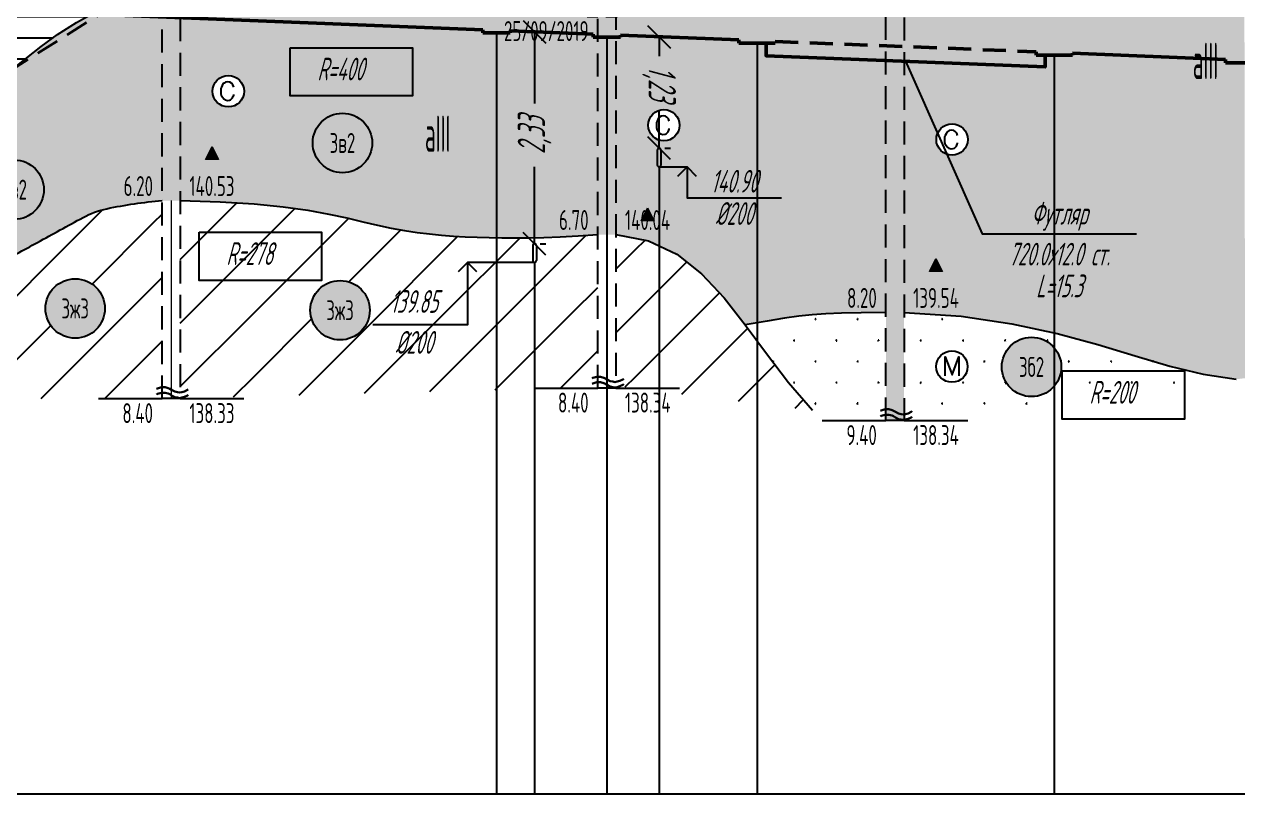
# Model space of a CAD drawing. Header units: metres. Extents: x -30 to 1753, y -860 to 400.
# Drawn here: x 185.7 to 319.2, y -290 to -205.3 of the extents above; entities that cross this region are included whole.
import ezdxf
from ezdxf.enums import TextEntityAlignment as Align

# ---------------------------------------------------------------- set-up
doc = ezdxf.new("R2010")
doc.units = ezdxf.units.M
doc.header["$LTSCALE"] = 0.2
doc.linetypes.add('штриховая', pattern=[19.05, 12.7, -6.35])
for name, color, linetype in [('Level 1', 7, 'Continuous'), ('МГТ_ИГ_Геология', 252, 'Continuous'), ('Примыкания', 7, 'Continuous'), ('Таблица', 7, 'Continuous'), ('Трубы', 7, 'Continuous'), ('Узлы', 7, 'Continuous'), ('Футляры', 7, 'Continuous')]:
    doc.layers.add(name, color=color, linetype=linetype)
doc.styles.add('SPDS', font='SPDS', dxfattribs={"width": 0.7, "oblique": 15, "height": 2.5})
doc.styles.get("Standard").update_dxf_attribs({"font": 'SPDS.shx', "width": 0.7, "oblique": 15, "height": 3})
doc.styles.add('Стиль Simplex', font='simplex.shx')
doc.dimstyles.new('ISO-25', dxfattribs={"dimtxt": 2.5, "dimasz": 2.5, "dimexe": 1.25, "dimexo": 0.625, "dimtad": 1, "dimtxsty": 'Standard', "dimcen": 2.5, "dimadec": 0, "dimazin": 0, "dimtfac": 1, "dimtmove": 0, "dimatfit": 3, "dimfxl": 1, "dimarcsym": 0})
pattern_1 = [(197.87055, (5.50733, 586.5383), (-13.93858614, -4.643934418), [0.05431, -151.279249]), (197.87055, (3.20733, 584.2383), (-13.93858614, -4.643934418), [0.05431, -151.279249]), (270, (3.156, 584.2215), (4.646195, 3e-16), [0.054306, -4.589628]), (270, (5.456, 586.5215), (4.646195, 3e-16), [0.054306, -4.589628]), (342.12945, (5.45633, 586.4673), (130.09347064, -41.795409755), [0.05431, -151.279249]), (342.12945, (3.15633, 584.1673), (130.09347064, -41.795409755), [0.05431, -151.279249]), (53.95936, (5.50733, 586.4503), (23.2309769, 32.50754092), [0.05431, -63.120667]), (53.95936, (3.20733, 584.1503), (23.2309769, 32.50754092), [0.05431, -63.120667]), (126.04064, (3.23953, 584.1943), (-13.93858614, 18.57573767), [0.054306, -63.120671]), (126.04064, (5.53953, 586.4943), (-13.93858614, 18.57573767), [0.054306, -63.120671])]

# ---------------------------------------------------------------- blocks, each defined once
blk = doc.blocks.new('_OBLIQUE')
at = {"color": 0, "linetype": 'ByBlock', "lineweight": -2}
blk.add_line((0.5, 0.5), (-0.5, -0.5), dxfattribs=at)
blk = doc.blocks.new('*D26')
at = {"layer": 'Defpoints', "color": 0, "transparency": 16777216}
for p in [(255.48, -206.66), (255.5, -218.93), (255.5, -218.93)]:
    blk.add_point(p, dxfattribs=at)
at = {"layer": 'Примыкания', "color": 0, "lineweight": -2, "transparency": 16777216}
for p, q in [((255.49, -206.66), (255.49, -208.79)), ((256.11, -206.66), (256.74, -206.66)), ((255.5, -218.93), (255.5, -214.78)), ((256.13, -218.93), (256.75, -218.93))]:
    blk.add_line(p, q, dxfattribs=at)
at = {"layer": 'Примыкания', "color": 0, "lineweight": -2, "transparency": 16777216, "xscale": 2.5, "yscale": 2.5, "zscale": 2.5}
for p, rotation in [((255.49, -206.66), 90.07592484332174), ((255.5, -218.93), 270.0759248433217)]:
    blk.add_blockref('_OBLIQUE', p, dxfattribs=dict(at, rotation=rotation))
at = {"layer": 'Примыкания', "color": 0, "transparency": 16777216, "insert": (255.5, -211.78), "char_height": 3, "width": 4.7063, "attachment_point": 5, "rotation": 270.0759}
blk.add_mtext('1,23', dxfattribs=at)
blk = doc.blocks.new('*D27')
at = {"layer": 'Defpoints', "color": 0, "transparency": 16777216}
for p in [(241.8, -206.12), (241.8, -229.45), (241.8, -229.45)]:
    blk.add_point(p, dxfattribs=at)
at = {"layer": 'Примыкания', "color": 0, "lineweight": -2, "transparency": 16777216}
for p, q in [((241.8, -206.12), (241.8, -214.02)), ((242.43, -206.12), (243.05, -206.12)), ((241.8, -229.45), (241.8, -221)), ((242.42, -229.45), (243.05, -229.45))]:
    blk.add_line(p, q, dxfattribs=at)
at = {"layer": 'Примыкания', "color": 0, "lineweight": -2, "transparency": 16777216, "xscale": 2.5, "yscale": 2.5, "zscale": 2.5}
for p, rotation in [((241.8, -206.12), 89.99508822452093), ((241.8, -229.45), 269.995088224521)]:
    blk.add_blockref('_OBLIQUE', p, dxfattribs=dict(at, rotation=rotation))
at = {"layer": 'Примыкания', "color": 0, "transparency": 16777216, "insert": (241.8, -217.51), "char_height": 3, "width": 5.8875, "attachment_point": 5, "rotation": 89.9951}
blk.add_mtext('2,33', dxfattribs=at)
blk = doc.blocks.new('DN')
at = {"linetype": 'Continuous', "lineweight": 30, "flags": 128}
for points in [[(-0.126, -0.007), (-0.117, -0.002), (-0.073, 0.011), (-0.033, 0.011), (0.003, 0), (0.02, -0.007), (0.039, -0.019), (0.074, -0.037), (0.103, -0.043), (0.125, -0.048), (0.151, -0.043), (0.18, -0.036), (0.213, -0.019), (0.223, -0.012)], [(-0.126, -0.068), (-0.117, -0.063), (-0.073, -0.05), (-0.033, -0.05), (0.003, -0.059), (0.02, -0.067), (0.039, -0.079), (0.074, -0.098), (0.103, -0.103), (0.125, -0.108), (0.151, -0.103), (0.18, -0.095), (0.213, -0.079), (0.223, -0.072)]]:
    blk.add_lwpolyline(points, dxfattribs=at)
blk = doc.blocks.new('PR_TR')
at = {"layer": 'Level 1', "linetype": 'Continuous', "lineweight": 0}
blk.add_hatch(color=252, dxfattribs=at).paths.add_polyline_path([(0.072, -0.049), (-0.071, -0.049), (-0.001, 0.094)])
at = {"layer": 'Level 1', "color": 252, "linetype": 'Continuous', "lineweight": 0, "flags": 128}
blk.add_lwpolyline([(0.072, -0.049), (-0.071, -0.049), (-0.001, 0.094)], close=True, dxfattribs=at)
blk = doc.blocks.new('CCE')
at = {"layer": 'МГТ_ИГ_Геология', "linetype": 'Continuous', "flags": 128}
blk.add_lwpolyline([(0.238, 0.049), (0.229, 0.075), (0.212, 0.091), (0.196, 0.103), (0.17, 0.107), (0.147, 0.103), (0.131, 0.093), (0.119, 0.084), (0.112, 0.068), (0.103, 0.049), (0.096, 0.035), (0.096, 0.014), (0.096, -0.005), (0.096, -0.023), (0.1, -0.04), (0.114, -0.063), (0.131, -0.084), (0.142, -0.091), (0.168, -0.098), (0.191, -0.096), (0.203, -0.091), (0.226, -0.07), (0.233, -0.049), (0.238, -0.04), (0.238, -0.033)], dxfattribs=at)
at = {"layer": 'МГТ_ИГ_Геология', "linetype": 'Continuous'}
blk.add_circle((0.178, 0.004), 0.173, dxfattribs=at)
blk = doc.blocks.new('CME')
at = {"layer": 'МГТ_ИГ_Геология', "linetype": 'Continuous', "flags": 128}
blk.add_lwpolyline([(0.103, -0.103), (0.103, 0.107), (0.18, -0.091), (0.252, 0.107), (0.252, -0.103)], dxfattribs=at)
at = {"layer": 'МГТ_ИГ_Геология', "linetype": 'Continuous'}
blk.add_circle((0.176, -0.001), 0.173, dxfattribs=at)
blk = doc.blocks.new('круг3_-30_2')
at = {"true_color": 0xffffff}
blk.add_hatch(color=7, dxfattribs=at).paths.add_polyline_path([(-0.327, 0, 1), (0.327, 0, 1)])
at = {"color": 7, "lineweight": 25}
blk.add_circle((0, 0), 0.327, dxfattribs=at)
at = {"color": 7, "lineweight": 25, "style": 'Стиль Simplex', "width": 0.590909}
blk.add_text('3в2', height=0.22, dxfattribs=at).set_placement((0, 0), align=Align.MIDDLE_CENTER)
blk = doc.blocks.new('круг3_-26_3')
at = {"true_color": 0xffffff}
blk.add_hatch(color=7, dxfattribs=at).paths.add_polyline_path([(-0.327, 0, 1), (0.327, 0, 1)])
at = {"color": 7, "lineweight": 25}
blk.add_circle((0, 0), 0.327, dxfattribs=at)
at = {"color": 7, "lineweight": 25, "style": 'Стиль Simplex', "width": 0.590909}
blk.add_text('3ж3', height=0.22, dxfattribs=at).set_placement((0, 0), align=Align.MIDDLE_CENTER)
blk = doc.blocks.new('круг3_-31_2')
at = {"true_color": 0xffffff}
blk.add_hatch(color=7, dxfattribs=at).paths.add_polyline_path([(-0.327, 0, 1), (0.327, 0, 1)])
at = {"color": 7, "lineweight": 25}
blk.add_circle((0, 0), 0.327, dxfattribs=at)
at = {"color": 18, "lineweight": 25, "true_color": 0x000000, "style": 'Стиль Simplex', "width": 0.590909}
blk.add_text('3б2', height=0.22, dxfattribs=at).set_placement((0, 0), align=Align.MIDDLE_CENTER)

msp = doc.modelspace()

# ---------------------------------------------------------------- hatches: boundary and pattern name
at = {"layer": 'МГТ_ИГ_Геология'}
h = msp.add_hatch(dxfattribs=at)
h.set_pattern_fill('GR07', color=256, scale=10, style=0, pattern_type=2)
h.set_pattern_definition([(0, (0.803, 581.894), (0, 7), [16.33, 0]), (0, (0.803, 584.224), (0, 7), [16.33, 0]), (0, (0.803, 586.564), (0, 7), [16.33, 0])])
h.paths.add_polyline_path([(200.819, -176.7), (195.789, -176.937), (190.926, -177.575), (186.151, -178.49), (181.383, -179.563), (183.737, -189.837), (181.937, -201.237), (176.604, -214.941), (177.595, -214.46), (177.733, -214.387), (184.434, -210.178), (184.466, -210.153), (185.933, -208.972), (187.505, -207.731), (189.294, -206.432), (191.408, -205.077), (193.96, -203.669), (197.06, -202.209), (197.226, -202.143), (198.677, -201.231), (199.881, -201.076), (200.819, -200.7)])
edge = h.paths.add_edge_path(flags=16)
edge.add_arc((192.42, -189.344), 3.273, 0, 360)
h.paths.add_polyline_path([(237.624, -177.445), (226.111, -177.452), (202.819, -176.7), (202.819, -200.7), (206.508, -200.815), (209.918, -201.016), (213.078, -201.287), (216.017, -201.609), (218.763, -201.965), (219.297, -202.041), (237.004, -203.483), (236.244, -202.138), (237.624, -202.138)])
edge = h.paths.add_edge_path(flags=16)
edge.add_arc((229.64, -190.547), 3.273, 0, 360)
h.paths.add_polyline_path([(207.089, -186.45), (205.549, -186.45), (205.549, -184.95), (207.089, -184.95)], flags=16)
h.paths.add_polyline_path([(237.004, -203.483), (219.297, -202.041), (221.345, -202.336), (223.792, -202.706), (226.132, -203.056), (228.402, -203.371), (230.673, -203.648), (233.024, -203.885), (235.534, -204.081), (237.402, -204.186)])
h.paths.add_polyline_path([(238.715, -203.622), (237.703, -204.157), (237.678, -204.202), (238.282, -204.236), (241.347, -204.348), (244.808, -204.416), (248.744, -204.438)])
h.paths.add_polyline_path([(248.744, -177.438), (237.631, -177.445), (237.624, -177.452), (237.624, -202.138), (238.844, -202.138), (238.037, -203.567), (248.744, -204.438)])
edge = h.paths.add_edge_path()
edge.add_arc((269.19, -184.062), 3.273, 180, 207.033, ccw=False)
edge.add_arc((269.19, -184.062), 3.273, 152.967, 180, ccw=False)
edge.add_line((266.274, -182.575), (266.274, -172.121))
edge.add_line((266.274, -172.121), (265.204, -172.693))
edge.add_line((265.204, -172.693), (263.549, -173.502))
edge.add_line((263.549, -173.502), (261.662, -174.318))
edge.add_line((261.662, -174.318), (259.489, -175.13))
edge.add_line((259.489, -175.13), (256.98, -175.929))
edge.add_line((256.98, -175.929), (254.082, -176.702))
edge.add_line((254.082, -176.702), (250.744, -177.438))
edge.add_line((250.744, -177.438), (250.744, -204.438))
edge.add_line((250.744, -204.438), (255.507, -203.624))
edge.add_line((255.507, -203.624), (257.519, -203.241))
edge.add_line((257.519, -203.241), (260.942, -202.537))
edge.add_line((260.942, -202.537), (264.457, -201.796))
edge.add_line((264.457, -201.796), (266.274, -201.424))
edge.add_line((266.274, -201.424), (266.274, -185.55))
h.paths.add_polyline_path([(255.014, -185.188), (253.474, -185.188), (253.474, -183.688), (255.014, -183.688)], flags=16)
edge = h.paths.add_edge_path()
edge.add_line((280.454, -167.015), (278.245, -167.293))
edge.add_line((278.245, -167.293), (276.328, -167.649))
edge.add_line((276.328, -167.649), (274.652, -168.08))
edge.add_line((274.652, -168.08), (273.163, -168.578))
edge.add_line((273.163, -168.578), (271.809, -169.139))
edge.add_line((271.809, -169.139), (270.536, -169.758))
edge.add_line((270.536, -169.758), (269.292, -170.429))
edge.add_line((269.292, -170.429), (268.023, -171.146))
edge.add_line((268.023, -171.146), (266.678, -171.905))
edge.add_line((266.678, -171.905), (266.274, -172.121))
edge.add_line((266.274, -172.121), (266.274, -182.575))
edge.add_arc((269.241, -183.847), 3.228, 156.78387, 356.18313)
edge.add_arc((269.19, -184.062), 3.273, 207.033, 360, ccw=False)
edge.add_line((266.274, -185.55), (266.274, -201.424))
edge.add_line((266.274, -201.424), (268.115, -201.048))
edge.add_line((268.115, -201.048), (271.967, -200.317))
edge.add_line((271.967, -200.317), (276.063, -199.63))
edge.add_line((276.063, -199.63), (280.454, -199.015))
edge.add_line((280.454, -199.015), (280.454, -167.015))
h.paths.add_polyline_path([(298.974, -166.219), (297.179, -166.306), (290.169, -166.645), (282.454, -167.015), (282.454, -199.015), (298.974, -194.824)])
h.paths.add_polyline_path([(286.724, -178.765), (285.184, -178.765), (285.184, -177.265), (286.724, -177.265)], flags=16)
h.paths.add_polyline_path([(286.724, -193.265), (286.724, -194.765), (285.184, -194.765), (285.184, -193.265)], flags=16)
h.paths.add_polyline_path([(319.921, -165.16), (315.004, -165.42), (309.495, -165.701), (303.587, -165.994), (298.974, -166.219), (298.974, -194.824), (319.91, -189.513)])
h.paths.add_polyline_path([(370.831, -162.777), (365.492, -162.86), (360.251, -163.007), (355.096, -163.204), (350.014, -163.443), (344.993, -163.711), (340.018, -163.999), (335.078, -164.294), (330.159, -164.587), (325.235, -164.87), (320.217, -165.145), (319.921, -165.16), (319.91, -189.513), (321.799, -189.034), (329.4, -186.813), (341.123, -183.411), (352.162, -180.397), (362.178, -178.037), (370.831, -176.595)])
edge = h.paths.add_edge_path(flags=0)
edge.add_arc((328.661, -176.132), 0.625, 0, 360)
h.paths.add_polyline_path([(326.626, -177.782), (330.697, -177.782), (330.697, -174.482), (326.626, -174.482)], flags=16)
h = msp.add_hatch(dxfattribs=at)
h.set_pattern_fill('GR28', color=256, scale=10, style=0, pattern_type=2)
h.set_pattern_definition([(90, (0.8933, 581.9743), (-2.5, 2.5), [0.11, -4.89]), (45, (0.8933, 582.0843), (-2.5, 2.5), [0.113137, -3.422397]), (0, (0.9733, 582.1643), (2.5, 2.5), [0.11, -4.89]), (315, (1.0833, 582.1643), (2.5, 2.5), [0.113137, -3.422397]), (90, (1.1633, 581.9743), (-2.5, 2.5), [0.11, -4.89]), (45, (1.0833, 581.8943), (-2.5, 2.5), [0.113137, -3.422397]), (0, (0.9733, 581.8943), (2.5, 2.5), [0.11, -4.89]), (315, (0.8933, 581.9743), (2.5, 2.5), [0.113137, -3.422397])])
h.paths.add_polyline_path([(126.388, -225.83), (82.5, -225.83), (82.5, -243.795), (126.388, -243.795)])
h.paths.add_polyline_path([(109.776, -233.339, -1), (116.322, -233.339, -1)], flags=16)
h.paths.add_polyline_path([(126.388, -211.795), (82.5, -211.795), (82.5, -225.83), (123.767, -225.83), (122.467, -223.53), (125.067, -223.53), (123.767, -225.83), (126.388, -225.83)])
h.paths.add_polyline_path([(155.174, -220.933), (152.297, -219.763), (149.582, -218.375), (147.076, -216.909), (144.671, -215.441), (142.257, -214.049), (139.726, -212.808), (136.967, -211.795), (136.967, -225.999), (155.174, -222.663)])
h.paths.add_polyline_path([(140.519, -218.756, -1), (143.985, -218.756, -1)], flags=16)
h.paths.add_polyline_path([(155.174, -222.663), (136.967, -225.999), (136.967, -243.795), (145.81, -244.843), (147.093, -243.779), (148.153, -242.921), (149.027, -242.239), (149.754, -241.702), (150.372, -241.281), (150.92, -240.945), (151.435, -240.664), (151.957, -240.408), (152.518, -240.154), (153.137, -239.903), (153.827, -239.666), (154.6, -239.451), (155.174, -239.33)])
h.paths.add_polyline_path([(143.985, -234.756, -1), (140.519, -234.756, -1)], flags=16)
h.paths.add_polyline_path([(141.186, -232.289), (139.756, -232.289), (140.456, -230.859)], flags=16)
h.paths.add_polyline_path([(158.794, -222), (155.174, -222.663), (155.174, -239.33), (155.47, -239.267), (156.45, -239.125), (157.554, -239.033), (158.794, -239)])
h.paths.add_polyline_path([(166.379, -219.567), (166.248, -219.624), (165.283, -220.045), (160.794, -222), (160.794, -239, 0.0322143), (166.379, -238.914)])
h.paths.add_polyline_path([(164.283, -233.064), (165.013, -234.494), (163.583, -234.494)], flags=16)
h.paths.add_polyline_path([(200.819, -200.956), (199.881, -201.076), (197.226, -202.143), (184.434, -210.178), (182.993, -211.272), (181.41, -212.335), (179.635, -213.381), (177.733, -214.387), (176.524, -215.146), (166.379, -219.567), (166.379, -238.914, 0.010281), (168.154, -238.736, 0.0912116), (171.452, -237.706, 0.00117), (177.95, -234.265, 0.0016633), (182.506, -231.818, 0.0022185), (187.114, -229.299, -0.0020428), (192.117, -226.56, -0.0716501), (194.74, -225.592, -0.0324828), (200.819, -224.7)])
h.paths.add_polyline_path([(187.814, -223.495, -1), (181.268, -223.495, -1)], flags=16)
h.paths.add_polyline_path([(197.226, -202.143), (197.06, -202.209), (193.96, -203.669), (191.408, -205.077), (189.294, -206.432), (187.505, -207.731), (185.933, -208.972), (184.466, -210.153), (184.434, -210.178)], flags=17)
h.paths.add_polyline_path([(237.624, -204.438), (237.544, -204.438), (237.402, -204.186), (235.534, -204.081), (233.024, -203.885), (230.673, -203.648), (228.402, -203.371), (226.132, -203.056), (223.792, -202.706), (221.345, -202.336), (219.297, -202.041), (202.819, -200.7), (202.819, -224.7), (207.197, -224.824), (210.94, -225.059), (214.127, -225.38), (216.837, -225.762), (219.152, -226.181), (221.149, -226.611), (222.911, -227.028), (224.515, -227.406), (226.031, -227.726), (227.482, -227.989), (228.88, -228.202), (230.236, -228.37), (231.563, -228.501), (232.872, -228.6), (234.175, -228.674), (235.483, -228.73), (236.812, -228.772), (237.624, -228.788)])
h.paths.add_polyline_path([(206.308, -218.764), (207.038, -220.194), (205.608, -220.194)], flags=16)
h.paths.add_polyline_path([(206.371, -212.661, -1), (209.836, -212.661, -1)], flags=16)
h.paths.add_polyline_path([(223.933, -218.357, -1), (217.388, -218.357, -1)], flags=16)
h.paths.add_polyline_path([(248.744, -204.438), (241.744, -204.438), (237.624, -204.438), (237.624, -228.788), (238.183, -228.799), (239.623, -228.806), (241.157, -228.791), (242.811, -228.75), (244.61, -228.68), (246.579, -228.577), (248.744, -228.438)])
h.paths.add_polyline_path([(266.274, -201.782), (255.507, -203.624), (254.137, -203.884), (250.744, -204.438), (250.744, -228.438), (254.341, -229.121), (257.443, -230.613), (260.171, -232.757), (262.644, -235.396), (264.98, -238.375), (266.274, -238.154)])
h.paths.add_polyline_path([(257.762, -216.4, -1), (254.296, -216.4, -1)], flags=16)
h.paths.add_polyline_path([(254.233, -225.502), (254.963, -226.932), (253.533, -226.932)], flags=16)
h.paths.add_polyline_path([(280.454, -199.357), (266.274, -201.782), (266.274, -238.154), (267.386, -237.965), (269.294, -237.654), (270.887, -237.429), (272.344, -237.272), (273.848, -237.168), (275.581, -237.102), (277.722, -237.056), (280.454, -237.015)])
h.paths.add_polyline_path([(298.974, -195.32), (293.521, -196.704), (282.454, -199.015), (282.454, -237.015), (288.745, -237.441), (294.323, -238.253), (298.974, -239.259)])
h.paths.add_polyline_path([(286.006, -217.976, -1), (289.472, -217.976, -1)], flags=16)
h.paths.add_polyline_path([(285.944, -231.079), (286.674, -232.509), (285.244, -232.509)], flags=16)
h.paths.add_polyline_path([(319.91, -189.586), (317.333, -190.339), (305.26, -193.724), (298.974, -195.32), (298.974, -239.259), (299.298, -239.329), (303.78, -240.545), (307.88, -241.78), (311.707, -242.911), (315.372, -243.815), (318.985, -244.369), (319.883, -244.261)])
h.paths.add_polyline_path([(370.831, -176.595), (321.799, -189.034), (319.976, -189.567), (319.883, -244.261), (370.831, -238.09)])
h.paths.add_polyline_path([(336.316, -217.111, -1), (329.77, -217.111, -1)], flags=16)
h.paths.add_polyline_path([(370.831, -176.595), (362.178, -178.037), (352.162, -180.397), (341.123, -183.411), (329.4, -186.813), (321.799, -189.034)], flags=17)
h.paths.add_polyline_path([(282.904, -237.065), (290.257, -237.065), (290.257, -233.765), (282.904, -233.765)], flags=25)
h.paths.add_polyline_path([(282.904, -199.065), (287.966, -199.065), (287.966, -195.765), (282.904, -195.765)], flags=24)
h.paths.add_polyline_path([(313.22, -212.319), (317.887, -212.319), (317.887, -206.319), (313.22, -206.319)], flags=24)
h.paths.add_polyline_path([(330.853, -218.761), (335.234, -218.761), (335.234, -215.461), (330.853, -215.461)], flags=8)
for points in [[(280.454, -199.015), (282.454, -199.015), (282.454, -237.015), (280.454, -237.015)], [(200.819, -200.7), (202.819, -200.7), (202.819, -224.7), (200.819, -224.7)], [(248.744, -204.438), (250.744, -204.438), (250.744, -228.438), (248.744, -228.438)], [(280.454, -237.015), (282.454, -237.015), (282.454, -248.915), (280.454, -248.915)]]:
    msp.add_hatch(color=256, dxfattribs=at).paths.add_polyline_path(points)
h = msp.add_hatch(dxfattribs=at)
h.set_pattern_fill('GR38', color=256, scale=10, style=0, pattern_type=2)
h.set_pattern_definition([(45, (0.893, 595.894), (0, 21), [9.8995, -19.799]), (45, (14.893, 581.894), (0, 21), [9.8995, -19.799]), (45, (0.893, 581.894), (0, 21), [14.142, -15.5565]), (45, (10.893, 591.894), (0, 21), [15.556, -14.1425]), (45, (7.893, 581.894), (0, 21), [19.799, -9.8995]), (45, (0.893, 588.894), (0, 21), [19.799, -9.8995])])
h.paths.add_polyline_path([(155.174, -239.33), (154.6, -239.451), (153.827, -239.666), (153.137, -239.903), (152.518, -240.154), (151.957, -240.408), (151.435, -240.664), (150.92, -240.945), (150.372, -241.281), (149.754, -241.702), (149.027, -242.239), (148.153, -242.921), (147.093, -243.779), (145.81, -244.843), (155.174, -245.952)])
h.paths.add_polyline_path([(158.794, -239), (157.554, -239.033), (156.45, -239.125), (155.47, -239.267), (155.174, -239.33), (155.174, -245.952), (158.794, -246.381)])
h.paths.add_polyline_path([(166.379, -238.914, -0.0322143), (160.794, -239), (160.794, -246.5), (166.379, -246.5)])
h.paths.add_polyline_path([(200.819, -224.7, 0.0324828), (194.74, -225.592, 0.0716501), (192.117, -226.56, 0.0020428), (187.114, -229.299, -0.0022185), (182.506, -231.818, -0.0016633), (177.95, -234.265, -0.00117), (171.452, -237.706, -0.0912116), (168.154, -238.736, -0.010281), (166.379, -238.914), (166.379, -246.5), (200.819, -246.5)])
h.paths.add_polyline_path([(187.982, -236.575, -1), (194.528, -236.575, -1)], flags=16)
h.paths.add_polyline_path([(237.624, -228.788), (236.812, -228.772), (235.483, -228.73), (234.175, -228.674), (232.872, -228.6), (231.563, -228.501), (230.236, -228.37), (228.88, -228.202), (227.482, -227.989), (226.031, -227.726), (224.515, -227.406), (222.911, -227.028), (221.149, -226.611), (219.152, -226.181), (216.837, -225.762), (214.127, -225.38), (210.94, -225.059), (207.197, -224.824), (202.819, -224.7), (202.819, -246.473), (237.624, -245.519)])
h.paths.add_polyline_path([(217.124, -236.77, -1), (223.67, -236.77, -1)], flags=16)
h.paths.add_polyline_path([(248.744, -228.438), (246.579, -228.577), (244.61, -228.68), (242.811, -228.75), (241.157, -228.791), (239.623, -228.806), (238.183, -228.799), (237.624, -228.788), (237.624, -245.519), (248.744, -245.214)])
h.paths.add_polyline_path([(262.644, -235.396), (260.171, -232.757), (257.443, -230.613), (254.341, -229.121), (250.744, -228.438), (250.744, -245.159), (251.194, -245.147), (266.324, -247.031), (266.274, -240.14), (264.98, -238.375)])
h.paths.add_polyline_path([(267.299, -241.537), (266.274, -240.14), (266.324, -247.031), (269.394, -244.295)])
h.paths.add_polyline_path([(269.721, -244.725), (269.394, -244.295), (266.324, -247.031), (272.364, -247.783)])
h.paths.add_polyline_path([(188.971, -238.225), (193.538, -238.225), (193.538, -234.925), (188.971, -234.925)], flags=8)
h.paths.add_polyline_path([(218.114, -238.42), (222.68, -238.42), (222.68, -235.12), (218.114, -235.12)], flags=8)
h.paths.add_polyline_path([(251.194, -248.588), (258.547, -248.588), (258.547, -245.288), (251.194, -245.288)], flags=9)
h = msp.add_hatch(dxfattribs=at)
h.set_pattern_fill('GR29', color=256, scale=10, style=0, pattern_type=2)
h.set_pattern_definition(pattern_1)
h.paths.add_polyline_path([(280.454, -237.015), (277.722, -237.056), (275.581, -237.102), (273.848, -237.168), (272.344, -237.272), (270.887, -237.429), (270.09, -237.542), (266.274, -240.14), (267.299, -241.537), (269.721, -244.725), (272.364, -247.783), (280.454, -248.79)])
h.paths.add_polyline_path([(266.274, -238.154), (264.98, -238.375), (266.274, -240.14)])
h.paths.add_polyline_path([(270.09, -237.542), (269.294, -237.654), (267.386, -237.965), (266.274, -238.154), (266.274, -240.14)], flags=17)
h = msp.add_hatch(dxfattribs=at)
h.set_pattern_fill('GR29', color=256, scale=10, style=0, pattern_type=2)
h.set_pattern_definition(pattern_1)
h.paths.add_polyline_path([(298.974, -240.894), (298.974, -239.259), (294.323, -238.253), (288.745, -237.441), (282.454, -237.015), (282.454, -248.794), (298.974, -246.793), (298.974, -245.137, -0.697579), (293.209, -243.015, -0.697579)])
h.paths.add_polyline_path([(289.449, -242.974, -1), (285.983, -242.974, -1)], flags=16)
h.paths.add_polyline_path([(311.707, -242.911), (307.88, -241.78), (303.78, -240.545), (299.298, -239.329), (298.974, -239.259), (298.974, -240.894, -0.1781484), (299.754, -243.015, -0.1781484), (298.974, -245.137), (298.974, -246.793), (318.985, -244.369), (315.372, -243.815)])

# ---------------------------------------------------------------- linework, layer by layer
at = {"flags": 128}
msp.add_lwpolyline([(255.501, -221), (255.501, -290)], dxfattribs=at)
at = {"layer": 'МГТ_ИГ_Геология', "linetype": 'Continuous', "lineweight": 0}
for p, q in [((201.819, -224.7), (201.819, -246.5)), ((249.744, -228.438), (249.744, -245.338))]:
    msp.add_line(p, q, dxfattribs=at)
at = {"layer": 'МГТ_ИГ_Геология', "linetype": 'Continuous', "lineweight": 25}
for p, q in [((241.744, -245.338), (248.744, -245.338)), ((250.744, -245.338), (257.744, -245.338)), ((193.819, -246.5), (200.819, -246.5)), ((202.819, -246.5), (209.819, -246.5)), ((273.454, -248.915), (280.454, -248.915)), ((282.454, -248.915), (289.454, -248.915))]:
    msp.add_line(p, q, dxfattribs=at)
at = {"layer": 'МГТ_ИГ_Геология', "linetype": 'штриховая', "lineweight": 25}
for points in [[(280.454, -155.015), (282.454, -155.015), (282.454, -248.915), (280.454, -248.915), (280.454, -155.015), (280.454, -155.015)], [(248.744, -161.438), (250.744, -161.438), (250.744, -245.338), (248.744, -245.338), (248.744, -161.438), (248.744, -161.438)], [(200.819, -162.7), (202.819, -162.7), (202.819, -246.5), (200.819, -246.5), (200.819, -162.7), (200.819, -162.7)]]:
    msp.add_lwpolyline(points, close=True, dxfattribs=at)
at = {"layer": 'МГТ_ИГ_Геология', "color": 5, "linetype": 'штриховая', "lineweight": 30, "true_color": 0x0000ff, "flags": 128}
msp.add_lwpolyline([(370.831, -176.595), (282.454, -199.015), (250.744, -204.438), (248.744, -204.438), (202.819, -200.7), (198.677, -201.231), (176.524, -215.146), (160.794, -222), (158.794, -222), (136.967, -225.999), (134.967, -225.83), (82.5, -225.83)], dxfattribs=at)
msp.add_lwpolyline([(370.831, -176.595), (282.454, -199.015), (250.744, -204.438), (248.744, -204.438), (202.819, -200.7), (198.677, -201.231), (176.524, -215.146), (160.794, -222), (158.794, -222), (136.967, -225.999), (134.967, -225.83), (82.5, -225.83)], dxfattribs=at)
at = {"layer": 'МГТ_ИГ_Геология', "linetype": 'Continuous', "lineweight": 25, "flags": 128}
for points in [[(160.794, -222), (165.283, -220.045), (169.133, -218.362), (172.419, -216.902), (175.214, -215.617), (177.595, -214.46), (179.635, -213.381), (181.41, -212.335), (182.993, -211.272), (184.466, -210.153), (185.933, -208.972), (187.505, -207.731), (189.294, -206.432), (191.408, -205.077), (193.96, -203.669), (197.06, -202.209), (200.819, -200.7)], [(202.819, -224.7), (207.197, -224.824), (210.94, -225.059), (214.127, -225.38), (216.837, -225.762), (219.152, -226.181), (221.149, -226.611), (222.911, -227.028), (224.515, -227.406), (226.031, -227.726), (227.482, -227.989), (228.88, -228.202), (230.236, -228.37), (231.563, -228.501), (232.872, -228.6), (234.175, -228.674), (235.483, -228.73), (236.812, -228.772), (238.183, -228.799), (239.623, -228.806), (241.157, -228.791), (242.811, -228.75), (244.61, -228.68), (246.579, -228.577), (248.744, -228.438)], [(250.744, -228.438), (254.341, -229.121), (257.443, -230.613), (260.171, -232.757), (262.644, -235.396), (264.98, -238.375), (267.299, -241.537), (269.721, -244.725), (272.364, -247.783)], [(280.454, -237.015), (277.722, -237.056), (275.581, -237.102), (273.848, -237.168), (272.344, -237.272), (270.887, -237.429), (269.294, -237.654), (267.386, -237.965), (264.98, -238.375)], [(282.454, -237.015), (288.745, -237.441), (294.323, -238.253), (299.298, -239.329), (303.78, -240.545), (307.88, -241.78), (311.707, -242.911), (315.372, -243.815), (318.985, -244.369)]]:
    msp.add_lwpolyline(points, dxfattribs=at)
at = {"layer": 'МГТ_ИГ_Геология'}
for points in [[(214.907, -207.866), (228.35, -207.866), (228.35, -213.161), (214.907, -213.161)], [(204.896, -228.187), (218.338, -228.187), (218.338, -233.482), (204.896, -233.482)], [(299.857, -243.452), (313.299, -243.452), (313.299, -248.747), (299.857, -248.747)]]:
    msp.add_lwpolyline(points, close=True, dxfattribs=at)
at = {"layer": 'МГТ_ИГ_Геология', "linetype": 'Continuous', "lineweight": 25, "flags": 128}
msp.add_lwpolyline([(160.794, -239, 0.0425094), (168.154, -238.736, 0.0912116), (171.452, -237.706, 0.00117), (177.95, -234.265, 0.0016633), (182.506, -231.818, 0.0022185), (187.114, -229.299, -0.0020428), (192.117, -226.56, -0.0716501), (194.74, -225.592, -0.0324828), (200.819, -224.7)], format="xyb", dxfattribs=at)
at = {"layer": 'Примыкания'}
for p, q in [((255.296, -219.139), (255.296, -220.781)), ((255.706, -219.139), (255.706, -220.781)), ((241.594, -229.652), (241.594, -231.293)), ((242.004, -229.652), (242.004, -231.293)), ((241.799, -231.499), (241.799, -290))]:
    msp.add_line(p, q, dxfattribs=at)
at = {"layer": 'Примыкания', "flags": 128}
for points in [[(255.501, -221), (258.57, -221), (258.57, -224.399), (268.97, -224.399)], [(257.57, -222), (258.57, -221), (259.57, -222)], [(241.797, -231.499), (234.416, -231.499), (234.416, -238.368), (224.016, -238.368)], [(233.416, -232.499), (234.416, -231.499), (235.416, -232.499)]]:
    msp.add_lwpolyline(points, dxfattribs=at)
at = {"layer": 'Примыкания'}
for centre, start, end in [((255.501, -219.139), 0, 180), ((255.501, -220.781), 180, 0), ((241.799, -229.652), 0, 180), ((241.799, -231.293), 180, 0)]:
    msp.add_arc(centre, 0.205, start, end, dxfattribs=at)
at = {"layer": 'Таблица'}
msp.add_line((82.5, -290), (370.831, -290), dxfattribs=at)
at = {"layer": 'Трубы', "lineweight": 50, "flags": 128}
for points in [[(167.379, -203.14), (236.124, -205.89)], [(239.124, -206.01), (248.244, -206.374)], [(251.244, -206.494), (264.274, -207.016)], [(300.974, -208.483), (317.802, -209.157)]]:
    msp.add_lwpolyline(points, dxfattribs=at)
at = {"layer": 'Трубы', "linetype": 'штриховая', "lineweight": 50, "flags": 128}
msp.add_lwpolyline([(268.274, -207.176), (296.974, -208.323)], dxfattribs=at)
at = {"layer": 'Узлы', "lineweight": 50}
for p, q in [((236.124, -205.89), (236.124, -206.24)), ((236.124, -206.24), (239.124, -206.24)), ((239.124, -206.01), (239.124, -206.24)), ((248.244, -206.374), (248.244, -206.724)), ((248.244, -206.724), (251.244, -206.724)), ((251.244, -206.494), (251.244, -206.724)), ((264.274, -207.016), (264.274, -207.386)), ((264.274, -207.386), (268.274, -207.386)), ((268.274, -207.176), (268.274, -207.386)), ((296.974, -208.323), (296.974, -208.694)), ((296.974, -208.694), (300.974, -208.694)), ((300.974, -208.483), (300.974, -208.694)), ((317.802, -209.157), (317.802, -209.527)), ((317.802, -209.527), (321.802, -209.527))]:
    msp.add_line(p, q, dxfattribs=at)
at = {"layer": 'Узлы'}
for p, q in [((237.624, -206.24), (237.624, -290)), ((249.744, -206.724), (249.744, -290)), ((266.274, -207.386), (266.274, -290)), ((298.974, -208.694), (298.974, -290))]:
    msp.add_line(p, q, dxfattribs=at)
at = {"layer": 'Футляры', "lineweight": 50, "flags": 128}
msp.add_lwpolyline([(267.271, -207.402), (267.269, -208.752), (297.968, -209.98), (297.97, -208.63)], dxfattribs=at)
at = {"layer": 'Футляры', "color": 0, "flags": 128}
msp.add_lwpolyline([(282.624, -209.366), (291.055, -228.344), (308.017, -228.344)], dxfattribs=at)

# ---------------------------------------------------------------- block references
at = {"layer": 'МГТ_ИГ_Геология', "xscale": 10, "yscale": 10, "zscale": 10}
for name, p in [('CCE', (206.319, -212.7)), ('CCE', (254.244, -216.438)), ('круг3_-30_2', (220.66, -218.357)), ('CCE', (285.954, -218.015)), ('PR_TR', (206.319, -219.7)), ('круг3_-30_2', (184.541, -223.495)), ('PR_TR', (254.244, -226.438)), ('PR_TR', (285.954, -232.015)), ('круг3_-26_3', (191.255, -236.575)), ('круг3_-26_3', (220.397, -236.77)), ('круг3_-31_2', (296.481, -243.015)), ('CME', (285.954, -242.965)), ('DN', (249.394, -244.197)), ('DN', (201.469, -245.358)), ('DN', (281.105, -247.773))]:
    msp.add_blockref(name, p, dxfattribs=at)

# ---------------------------------------------------------------- texts
at = {"layer": 'МГТ_ИГ_Геология', "color": 5, "lineweight": 25, "true_color": 0x0000ff, "style": 'Стиль Simplex', "width": 0.590909}
msp.add_text('25/09/2019', height=2.2, dxfattribs=at).set_placement((247.744, -204.938), align=Align.TOP_RIGHT)
at = {"layer": 'МГТ_ИГ_Геология', "lineweight": 30, "style": 'Стиль Simplex', "width": 0.4}
for p in [(314.22, -209.319), (229.742, -217.331)]:
    msp.add_text('aIII', height=4, dxfattribs=at).set_placement(p, align=Align.MIDDLE_LEFT)
at = {"layer": 'МГТ_ИГ_Геология', "lineweight": 25, "style": 'Стиль Simplex', "width": 0.590909}
for s, p in [('6.20', (199.819, -224.2)), ('6.70', (247.744, -227.938)), ('8.20', (279.454, -236.515))]:
    msp.add_text(s, height=2.2, dxfattribs=at).set_placement(p, align=Align.RIGHT)
for s, p in [('140.53', (203.819, -224.2)), ('140.04', (251.744, -227.938)), ('139.54', (283.454, -236.515))]:
    msp.add_text(s, height=2.2, dxfattribs=at).set_placement(p)
for s, p in [('8.40', (199.819, -247)), ('8.40', (247.744, -245.838)), ('9.40', (279.454, -249.415))]:
    msp.add_text(s, height=2.2, dxfattribs=at).set_placement(p, align=Align.TOP_RIGHT)
for s, p in [('138.33', (203.819, -247)), ('138.34', (251.744, -245.838)), ('138.34', (283.454, -249.415))]:
    msp.add_text(s, height=2.2, dxfattribs=at).set_placement(p, align=Align.TOP_LEFT)
at = {"layer": 'МГТ_ИГ_Геология', "char_height": 2.5, "attachment_point": 1}
for s, insert in [('R=400', (217.896, -208.965)), ('R=278', (207.884, -229.286)), ('R=200', (302.845, -244.551))]:
    msp.add_mtext_dynamic_manual_height_columns(s, width=10.09698, gutter_width=15, heights=[0], dxfattribs=dict(at, insert=insert))
at = {"layer": 'Примыкания', "style": 'SPDS', "oblique": 15, "width": 0.7}
for s, p in [('140.90', (263.77, -222.565)), ('%%C200', (263.77, -226.122))]:
    msp.add_text(s, height=2.5, dxfattribs=at).set_placement(p, align=Align.MIDDLE_CENTER)
at = {"layer": 'Примыкания', "style": 'SPDS', "oblique": 15.00001, "width": 0.7}
for s, p in [('139.85', (228.546, -235.807)), ('%%C200', (228.546, -240.307))]:
    msp.add_text(s, height=2.5, rotation=0.00001, dxfattribs=at).set_placement(p, align=Align.MIDDLE_CENTER)
at = {"layer": 'Футляры', "color": 0, "style": 'SPDS', "oblique": 15, "width": 0.7}
for s, p in [('Футляр', (299.536, -226.094)), ('720.0х12.0 ст.', (299.536, -230.594)), ('L=15.3', (299.536, -234.094))]:
    msp.add_text(s, height=2.5, dxfattribs=at).set_placement(p, align=Align.MIDDLE_CENTER)

# ---------------------------------------------------------------- dimensions: what is measured, and where the dimension line sits
at = {"layer": 'Примыкания'}
for base, p1, p2, angle, picture, middle in [((241.801, -229.447), (241.801, -206.117), (241.799, -229.447), 269.99509, '*D27', (241.799, -217.509)), ((255.501, -218.934), (255.485, -206.664), (255.501, -218.934), 270.07592, '*D26', (255.501, -211.784))]:
    dim = msp.add_linear_dim(base=base, p1=p1, p2=p2, angle=angle, dimstyle='ISO-25', override={"dimlfac": 0.1, "dimblk": 'OBLIQUE', "dimtmove": 2}, dxfattribs=at)
    dim.commit()
    dim.dimension.update_dxf_attribs({"geometry": picture, "text_midpoint": middle, "dimtype": 161})

doc.saveas('drawing.dxf')
